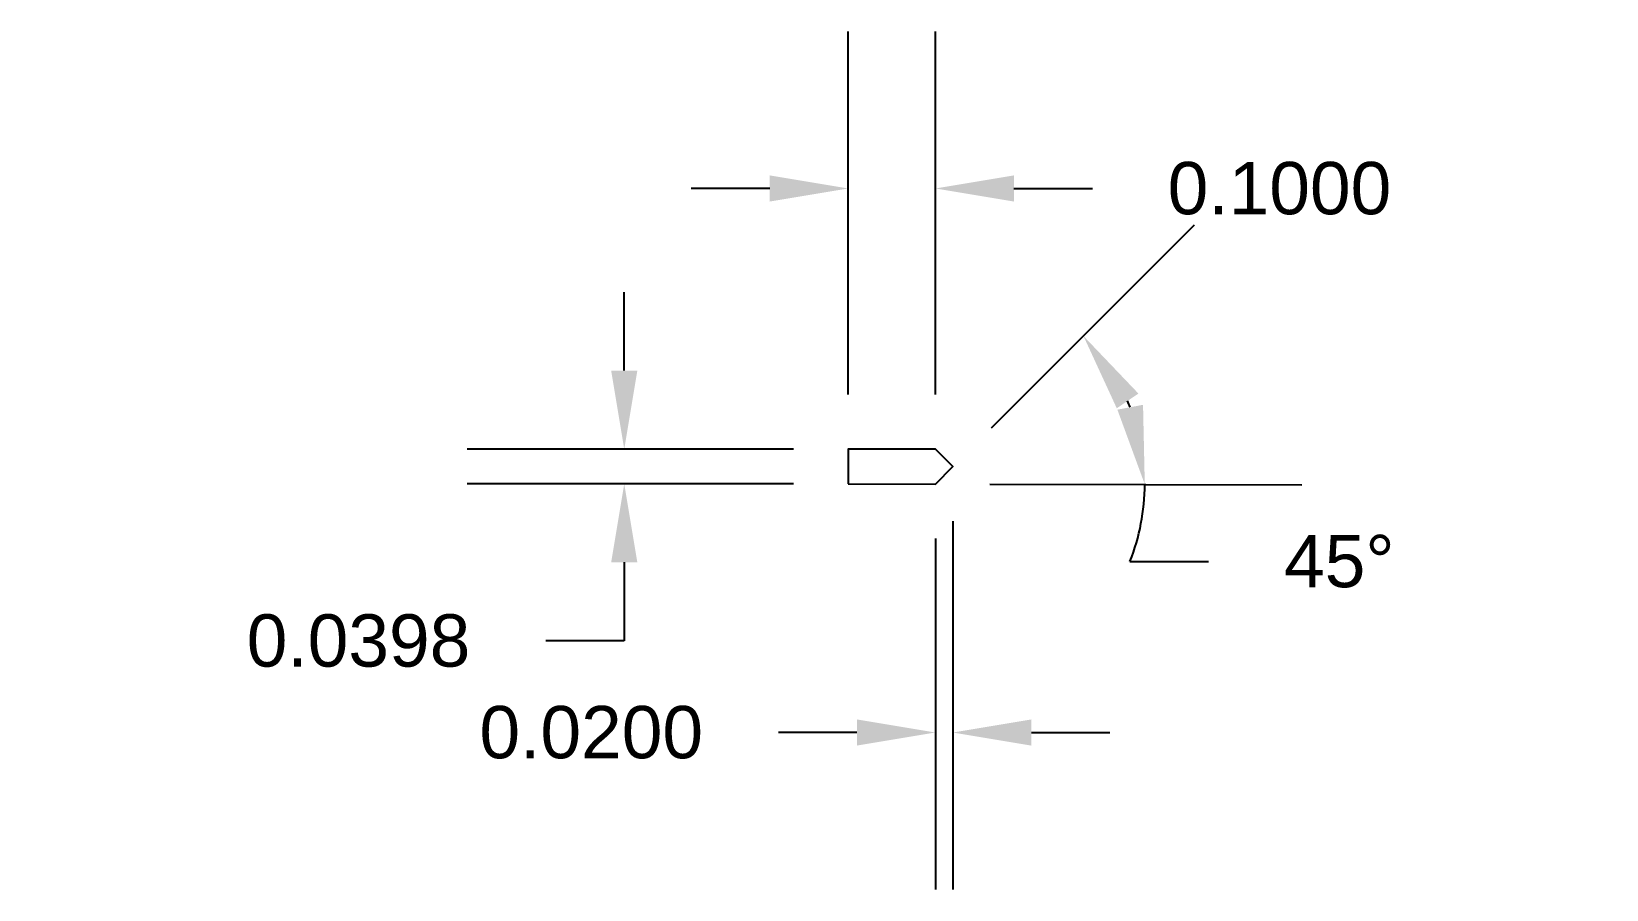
# Model space of a CAD drawing. Header units: metres. Extents: x 27.68 to 29.48, y 14.54 to 15.52.
import ezdxf

# ---------------------------------------------------------------- set-up
doc = ezdxf.new("R2010")
doc.units = ezdxf.units.M
doc.header["$MEASUREMENT"] = 0
doc.layers.add('Bolte', color=130, linetype='Continuous')
doc.layers.add('dim', color=30, linetype='Continuous')
doc.styles.add('Annotative', font='arial.ttf')
doc.styles.get("Standard").update_dxf_attribs({"font": 'arial.ttf'})
doc.dimstyles.get("Standard").update_dxf_attribs({"dimtxt": 0.18, "dimasz": 0.18, "dimexe": 0.18, "dimexo": 0.0625, "dimgap": 0.09, "dimtad": 0, "dimtih": 1, "dimtoh": 1, "dimdec": 4, "dimzin": 0, "dimdsep": 46, "dimtxsty": 'Standard', "dimcen": 0.09, "dimadec": 0, "dimazin": 0, "dimtfac": 1, "dimtdec": 4, "dimtofl": 0, "dimtmove": 0, "dimatfit": 3, "dimfxl": 1, "dimtolj": 1, "dimtzin": 0, "dimarcsym": 0})

# ---------------------------------------------------------------- blocks, each defined once
blk = doc.blocks.new('*D1')
at = {"layer": 'Defpoints', "color": 0, "transparency": 16777216}
for p in [(28.7131, 15.3387), (28.6131, 15.0399), (28.7131, 15.0399)]:
    blk.add_point(p, dxfattribs=at)
at = {"layer": 'dim', "color": 0, "lineweight": -2, "transparency": 16777216}
for p, q in [((28.6131, 15.1024), (28.6131, 15.5187)), ((28.7131, 15.1024), (28.7131, 15.5187)), ((28.5231, 15.3387), (28.4331, 15.3387)), ((28.8031, 15.3387), (28.8931, 15.3387))]:
    blk.add_line(p, q, dxfattribs=at)
at = {"layer": 'dim', "color": 0, "transparency": 16777216}
for points in [[(28.5231, 15.3537), (28.5231, 15.3237), (28.6131, 15.3387)], [(28.8031, 15.3537), (28.8031, 15.3237), (28.7131, 15.3387)]]:
    blk.add_solid(points, dxfattribs=at)
at = {"layer": 'dim', "color": 0, "transparency": 16777216, "insert": (29.1075, 15.3387), "char_height": 0.18, "attachment_point": 5, "style": 'Annotative'}
blk.add_mtext('\\A1;{\\H0.33333x;0.1000}', dxfattribs=at)
blk = doc.blocks.new('*D2')
at = {"layer": 'Defpoints', "color": 0, "transparency": 16777216}
for p in [(28.6131, 15.0399), (28.3564, 15.0001), (28.613, 15.0001)]:
    blk.add_point(p, dxfattribs=at)
at = {"layer": 'dim', "color": 0, "lineweight": -2, "transparency": 16777216}
for p, q in [((28.3564, 15.1299), (28.3564, 15.2199)), ((28.5506, 15.0399), (28.1764, 15.0399)), ((28.5505, 15.0001), (28.1764, 15.0001)), ((28.3564, 14.9101), (28.3564, 14.8201)), ((28.3564, 14.8201), (28.2664, 14.8201))]:
    blk.add_line(p, q, dxfattribs=at)
at = {"layer": 'dim', "color": 0, "transparency": 16777216}
for points in [[(28.3414, 15.1299), (28.3714, 15.1299), (28.3564, 15.0399)], [(28.3414, 14.9101), (28.3714, 14.9101), (28.3564, 15.0001)]]:
    blk.add_solid(points, dxfattribs=at)
at = {"layer": 'dim', "color": 0, "transparency": 16777216, "insert": (28.0518, 14.8201), "char_height": 0.18, "attachment_point": 5}
blk.add_mtext('\\A1;{\\H0.33333x;0.0398}', dxfattribs=at)
blk = doc.blocks.new('*D3')
at = {"layer": 'Defpoints', "color": 0, "transparency": 16777216}
for p in [(28.7331, 15.0199), (28.7131, 14.9999), (28.7131, 14.715)]:
    blk.add_point(p, dxfattribs=at)
at = {"layer": 'dim', "color": 0, "lineweight": -2, "transparency": 16777216}
for p, q in [((28.7331, 14.9574), (28.7331, 14.535)), ((28.7131, 14.9374), (28.7131, 14.535)), ((28.6231, 14.715), (28.5331, 14.715)), ((28.8231, 14.715), (28.9131, 14.715))]:
    blk.add_line(p, q, dxfattribs=at)
at = {"layer": 'dim', "color": 0, "transparency": 16777216}
for points in [[(28.6231, 14.73), (28.6231, 14.7), (28.7131, 14.715)], [(28.8231, 14.73), (28.8231, 14.7), (28.7331, 14.715)]]:
    blk.add_solid(points, dxfattribs=at)
at = {"layer": 'dim', "color": 0, "transparency": 16777216, "insert": (28.3186, 14.715), "char_height": 0.18, "attachment_point": 5}
blk.add_mtext('\\A1;{\\H0.33333x;0.0200}', dxfattribs=at)
blk = doc.blocks.new('*D4')
at = {"layer": 'Defpoints', "color": 0, "transparency": 16777216}
for p in [(28.921, 15.1198), (28.7331, 15.0199), (28.6131, 15.0001), (28.7131, 14.9999), (28.7131, 14.9999)]:
    blk.add_point(p, dxfattribs=at)
at = {"layer": 'dim', "color": 0, "lineweight": -2, "transparency": 16777216}
for p, q in [((28.7773, 15.0641), (29.0101, 15.2969)), ((28.7756, 14.9998), (29.1331, 14.9991)), ((28.9361, 14.9111), (29.0261, 14.9111))]:
    blk.add_line(p, q, dxfattribs=at)
for start, end in [(21.5098, 23.389), (338.2878, 359.8988)]:
    blk.add_arc((28.7131, 14.9999), 0.24, start, end, dxfattribs=at)
at = {"layer": 'dim', "color": 0, "transparency": 16777216}
for points in [[(28.921, 15.0867), (28.9458, 15.1036), (28.8828, 15.1696)], [(28.9511, 15.0907), (28.9217, 15.0851), (28.9531, 14.9995)]]:
    blk.add_solid(points, dxfattribs=at)
at = {"layer": 'dim', "color": 0, "transparency": 16777216, "insert": (29.1761, 14.9111), "char_height": 0.18, "attachment_point": 5}
blk.add_mtext('\\A1;{\\H0.33333x;45°}', dxfattribs=at)

msp = doc.modelspace()

# ---------------------------------------------------------------- linework, layer by layer
at = {"layer": 'Bolte'}
msp.add_lwpolyline([(28.61308, 15.00006), (28.71308, 14.99988), (28.73308, 15.01988), (28.71308, 15.03988), (28.61308, 15.03988)], close=True, dxfattribs=at)

# ---------------------------------------------------------------- dimensions: what is measured, and where the dimension line sits
at = {"layer": 'dim'}
dim = msp.add_linear_dim(base=(28.71308, 15.33867), p1=(28.61308, 15.03988), p2=(28.71308, 15.03988), text='{\\H0.33333x;<>}', dimstyle='Standard', override={"dimasz": 0.09, "dimtxsty": 'Annotative'}, dxfattribs=at)
dim.commit()
dim.dimension.update_dxf_attribs({"geometry": '*D1', "text_midpoint": (29.10752, 15.33867), "dimtype": 160})
dim = msp.add_angular_dim_2l(base=(28.92102, 15.11978), line1=((28.71308, 14.99988), (28.73308, 15.01988)), line2=((28.61308, 15.00006), (28.71308, 14.99988)), text='{\\H0.33333x;<>}', dimstyle='Standard', override={"dimasz": 0.09}, dxfattribs=at)
dim.commit()
dim.dimension.update_dxf_attribs({"geometry": '*D4', "text_midpoint": (29.17614, 14.91108)})
dim = msp.add_linear_dim(base=(28.35638, 15.00006), p1=(28.61308, 15.03988), p2=(28.61301, 15.00006), angle=90, text='{\\H0.33333x;<>}', dimstyle='Standard', override={"dimasz": 0.09}, dxfattribs=at)
dim.commit()
dim.dimension.update_dxf_attribs({"geometry": '*D2', "text_midpoint": (28.05178, 14.82006)})
dim = msp.add_linear_dim(base=(28.71308, 14.71501), p1=(28.73308, 15.01988), p2=(28.71308, 14.99988), text='{\\H0.33333x;<>}', dimstyle='Standard', override={"dimasz": 0.09}, dxfattribs=at)
dim.commit()
dim.dimension.update_dxf_attribs({"geometry": '*D3', "text_midpoint": (28.31864, 14.71501)})

doc.saveas('drawing.dxf')
